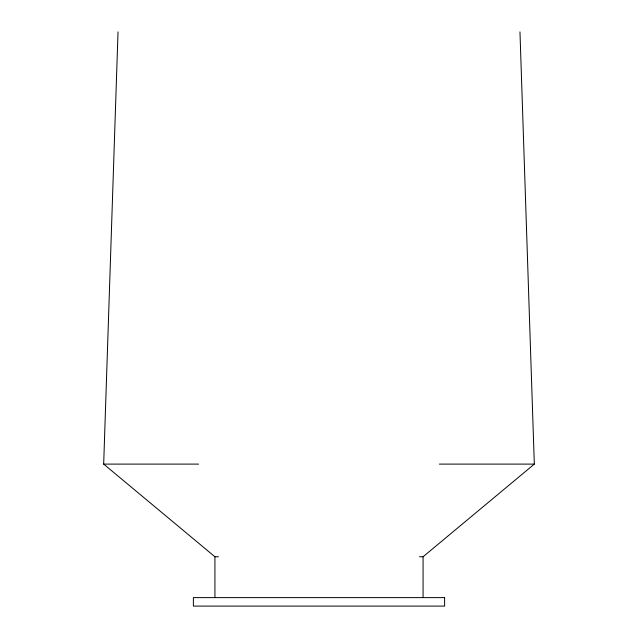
<?xml version="1.0" encoding="UTF-8"?>
<svg xmlns="http://www.w3.org/2000/svg" width="638" height="638" viewBox="0 0 638 638"><rect width="100%" height="100%" fill="white"/><g stroke="black" fill="none" stroke-linecap="round" stroke-linejoin="round"><path stroke-width="0.96" d="M218.475 556.759L214.926 556.759L103.675 464.105L118.03 31.9M419.525 556.759L423.074 556.759L534.325 464.105L519.97 31.9M103.675 464.105L198.633 464.105M439.367 464.105L534.325 464.105M423.074 556.759L423.074 597.615M214.926 556.759L214.926 597.615M444.606 597.615L193.394 597.615L193.394 606.1L444.606 606.1L444.606 597.615"/></g></svg>
